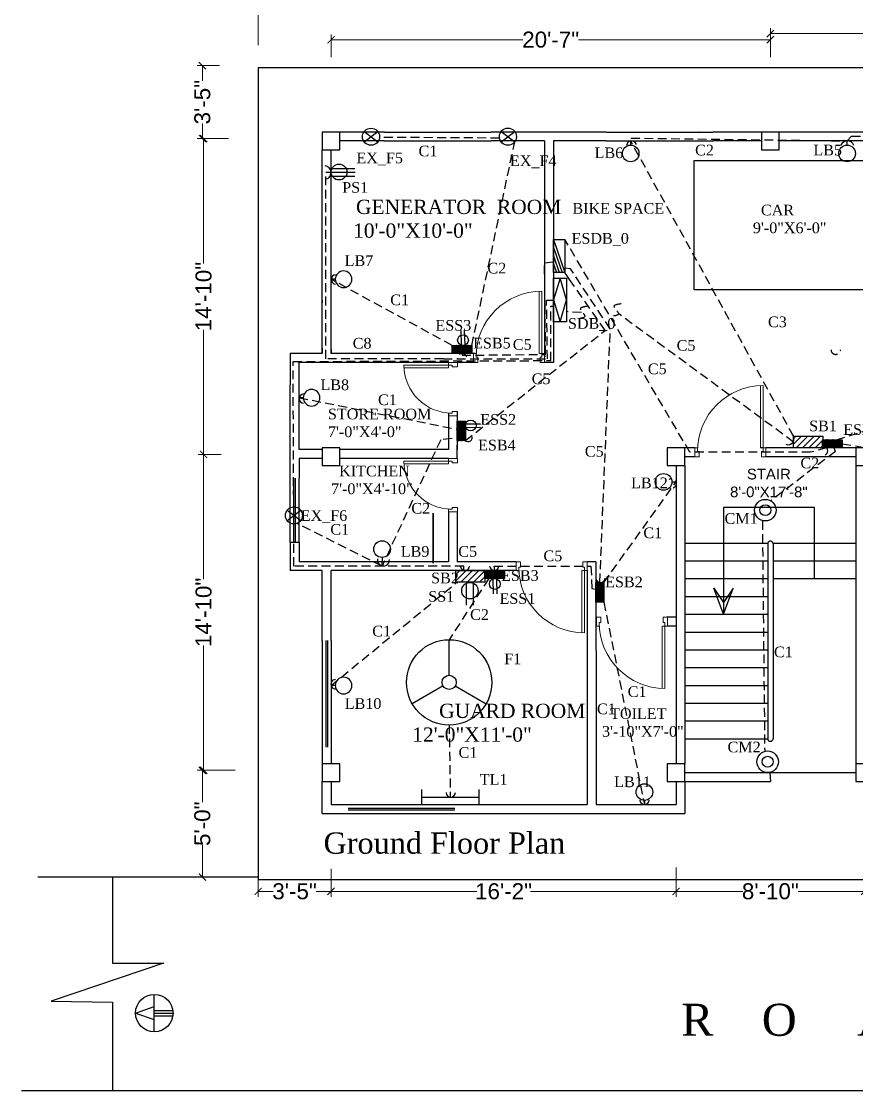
# Model space of a CAD drawing. Header units: inches. Extents: x -19236 to 2549, y 984 to 4513.
# Drawn here: x -1746 to -1276, y 3282 to 3883 of the extents above; entities that cross this region are included whole.
import ezdxf

# ---------------------------------------------------------------- set-up
doc = ezdxf.new("R2010")
doc.units = ezdxf.units.IN
doc.header["$LTSCALE"] = 20
doc.header["$MEASUREMENT"] = 0
doc.linetypes.add('HIDDEN', pattern=[0.375, 0.25, -0.125])
doc.layers.add('CONDUITT', color=7, linetype='HIDDEN', lineweight=9, true_color=0x17f90b)
doc.layers.add('wall', color=7, linetype='Continuous', lineweight=9, true_color=0x2618ec)
for name, color, linetype, lineweight in [('DOOR', 252, 'Continuous', 15), ('grill', 253, 'Continuous', 35), ('Window', 204, 'Continuous', 9)]:
    doc.layers.add(name, color=color, linetype=linetype, lineweight=lineweight)
doc.layers.add('Fitting_fixture', color=50, linetype='Continuous')
doc.layers.add('Text_Main', color=7, linetype='Continuous')
doc.styles.add('h6', font='arial.ttf', dxfattribs={"height": 6})
doc.styles.add('h7', font='arial.ttf', dxfattribs={"height": 9})
doc.styles.add('RS4', font='sylfaen.ttf', dxfattribs={"height": 12})
doc.dimstyles.new('SAJIB 2', dxfattribs={"dimtxt": 9, "dimasz": 4, "dimexe": 3, "dimexo": 3.0625, "dimgap": 0.09, "dimtad": 0, "dimdec": 0, "dimzin": 3, "dimdsep": 46, "dimlunit": 4, "dimtxsty": 'h7', "dimblk": 'ARCHTICK', "dimcen": 2, "dimclrd": 6, "dimclre": 7, "dimclrt": 7, "dimadec": 0, "dimazin": 0, "dimtfac": 1, "dimtdec": 0, "dimtofl": 0, "dimtmove": 0, "dimatfit": 3, "dimldrblk": 'OPEN30', "dimfxl": 1, "dimtolj": 1, "dimtzin": 0, "dimlwd": 20, "dimlwe": 20, "dimarcsym": 0})

# ---------------------------------------------------------------- blocks, each defined once
blk = doc.blocks.new('GDFGD')
at = {"layer": 'DOOR'}
for p, q in [((-3036.95, 2150.78), (-3036.95, 2185.78)), ((-3035.45, 2150.78), (-3035.45, 2185.75)), ((-3036.95, 2150.78), (-3035.45, 2150.78))]:
    blk.add_line(p, q, dxfattribs=at)
for points in [[(-3038.45, 2150.78), (-3036.95, 2150.78), (-3036.95, 2148.78), (-3035.95, 2148.78), (-3035.95, 2145.78), (-3038.45, 2145.78)], [(-2998.45, 2150.78), (-2999.95, 2150.78), (-2999.95, 2148.78), (-3000.95, 2148.78), (-3000.95, 2145.78), (-2998.45, 2145.78)]]:
    blk.add_lwpolyline(points, close=True, dxfattribs=at)
blk.add_arc((-3036.95, 2148.78), 37, 0, 90, dxfattribs=at)
blk = doc.blocks.new('RTRTR')
at = {"layer": 'DOOR'}
for p, q in [((-723.21, 2222.65), (-723.21, 2247.61)), ((-721.71, 2222.65), (-721.71, 2247.65)), ((-721.71, 2222.65), (-723.21, 2222.65))]:
    blk.add_line(p, q, dxfattribs=at)
for points in [[(-750.21, 2222.65), (-748.71, 2222.65), (-748.71, 2220.65), (-747.71, 2220.65), (-747.71, 2217.65), (-750.21, 2217.65)], [(-720.21, 2222.65), (-721.71, 2222.65), (-721.71, 2220.65), (-722.71, 2220.65), (-722.71, 2217.65), (-720.21, 2217.65)]]:
    blk.add_lwpolyline(points, close=True, dxfattribs=at)
blk.add_arc((-721.71, 2220.65), 27, 90, 180, dxfattribs=at)
blk = doc.blocks.new('_ArchTick')
at = {"layer": 'grill', "color": 0, "const_width": 0.15}
blk.add_lwpolyline([(-0.5, -0.5), (0.5, 0.5)], dxfattribs=at)
blk = doc.blocks.new('*D151')
at = {"layer": 'wall', "color": 7, "lineweight": 20, "ltscale": 25}
for p, q in [((-1612.66, 3869.5), (-1612.66, 3899)), ((-1036.66, 3876.21), (-1036.66, 3899))]:
    blk.add_line(p, q, dxfattribs=at)
at = {"layer": 'wall', "color": 6, "lineweight": 20, "ltscale": 25}
for p, q in [((-1612.66, 3896), (-1340.39, 3896)), ((-1036.66, 3896), (-1308.93, 3896))]:
    blk.add_line(p, q, dxfattribs=at)
at = {"layer": 'wall', "color": 6, "lineweight": 20, "ltscale": 25, "xscale": 4, "yscale": 4, "zscale": 4, "rotation": 180}
blk.add_blockref('_ArchTick', (-1612.66, 3896), dxfattribs=at)
at = {"layer": 'wall', "color": 6, "lineweight": 20, "ltscale": 25, "xscale": 4, "yscale": 4, "zscale": 4}
blk.add_blockref('_ArchTick', (-1036.66, 3896), dxfattribs=at)
at = {"layer": 'wall', "color": 7, "lineweight": -3, "ltscale": 25, "insert": (-1324.66, 3896), "char_height": 9, "attachment_point": 5, "style": 'h7'}
blk.add_mtext('\\A1;48\'-0"', dxfattribs=at)
blk = doc.blocks.new('_Open30')
at = {"color": 0, "linetype": 'ByBlock', "lineweight": -2}
for p, q in [((-1, 0.27), (0, 0)), ((0, 0), (-1, -0.27)), ((0, 0), (-1, 0))]:
    blk.add_line(p, q, dxfattribs=at)
blk = doc.blocks.new('*D152')
at = {"layer": 'wall', "color": 7, "lineweight": 20, "ltscale": 25}
for p, q in [((-1324.66, 3862.75), (-1324.66, 3879.03)), ((-1077.66, 3862.75), (-1077.66, 3879.03))]:
    blk.add_line(p, q, dxfattribs=at)
at = {"layer": 'wall', "color": 6, "lineweight": 20, "ltscale": 25}
for p, q in [((-1324.66, 3876.03), (-1216.78, 3876.03)), ((-1077.66, 3876.03), (-1185.53, 3876.03))]:
    blk.add_line(p, q, dxfattribs=at)
at = {"layer": 'wall', "color": 6, "lineweight": 20, "ltscale": 25, "xscale": 4, "yscale": 4, "zscale": 4, "rotation": 180}
blk.add_blockref('_ArchTick', (-1324.66, 3876.03), dxfattribs=at)
at = {"layer": 'wall', "color": 6, "lineweight": 20, "ltscale": 25, "xscale": 4, "yscale": 4, "zscale": 4}
blk.add_blockref('_ArchTick', (-1077.66, 3876.03), dxfattribs=at)
at = {"layer": 'wall', "color": 7, "lineweight": -3, "ltscale": 25, "insert": (-1201.16, 3876.03), "char_height": 9, "attachment_point": 5, "style": 'h7'}
blk.add_mtext('\\A1;20\'-7"', dxfattribs=at)
blk = doc.blocks.new('*D153')
at = {"layer": 'wall', "color": 7, "lineweight": 20, "ltscale": 25}
for p, q in [((-1571.66, 3862.75), (-1571.66, 3875.59)), ((-1324.66, 3862.75), (-1324.66, 3875.59))]:
    blk.add_line(p, q, dxfattribs=at)
at = {"layer": 'wall', "color": 6, "lineweight": 20, "ltscale": 25}
for p, q in [((-1571.66, 3872.59), (-1463.78, 3872.59)), ((-1324.66, 3872.59), (-1432.53, 3872.59))]:
    blk.add_line(p, q, dxfattribs=at)
at = {"layer": 'wall', "color": 6, "lineweight": 20, "ltscale": 25, "xscale": 4, "yscale": 4, "zscale": 4, "rotation": 180}
blk.add_blockref('_ArchTick', (-1571.66, 3872.59), dxfattribs=at)
at = {"layer": 'wall', "color": 6, "lineweight": 20, "ltscale": 25, "xscale": 4, "yscale": 4, "zscale": 4}
blk.add_blockref('_ArchTick', (-1324.66, 3872.59), dxfattribs=at)
at = {"layer": 'wall', "color": 7, "lineweight": -3, "ltscale": 25, "insert": (-1448.16, 3872.59), "char_height": 9, "attachment_point": 5, "style": 'h7'}
blk.add_mtext('\\A1;20\'-7"', dxfattribs=at)
blk = doc.blocks.new('*D154')
at = {"layer": 'wall', "color": 7, "lineweight": 20, "ltscale": 25}
for p, q in [((-1634.42, 3858), (-1647, 3858)), ((-1629.37, 3817), (-1647, 3817))]:
    blk.add_line(p, q, dxfattribs=at)
at = {"layer": 'wall', "color": 6, "lineweight": 20, "ltscale": 25}
for p, q in [((-1644, 3858), (-1644, 3849.55)), ((-1644, 3817), (-1644, 3825.45))]:
    blk.add_line(p, q, dxfattribs=at)
at = {"layer": 'wall', "color": 6, "lineweight": 20, "ltscale": 25, "xscale": 4, "yscale": 4, "zscale": 4}
for p, rotation in [((-1644, 3858), 90), ((-1644, 3817), 270)]:
    blk.add_blockref('_ArchTick', p, dxfattribs=dict(at, rotation=rotation))
at = {"layer": 'wall', "color": 7, "lineweight": -3, "ltscale": 25, "insert": (-1644, 3837.5), "char_height": 9, "attachment_point": 5, "rotation": 90, "style": 'h7'}
blk.add_mtext('\\A1;3\'-5"', dxfattribs=at)
blk = doc.blocks.new('*D155')
at = {"layer": 'wall', "color": 7, "lineweight": 20, "ltscale": 25}
for p, q in [((-1625.55, 3462), (-1647, 3462)), ((-1627.22, 3402), (-1647, 3402))]:
    blk.add_line(p, q, dxfattribs=at)
at = {"layer": 'wall', "color": 6, "lineweight": 20, "ltscale": 25}
for p, q in [((-1644, 3462), (-1644, 3444.05)), ((-1644, 3402), (-1644, 3419.95))]:
    blk.add_line(p, q, dxfattribs=at)
at = {"layer": 'wall', "color": 6, "lineweight": 20, "ltscale": 25, "xscale": 4, "yscale": 4, "zscale": 4}
for p, rotation in [((-1644, 3462), 90), ((-1644, 3402), 270)]:
    blk.add_blockref('_ArchTick', p, dxfattribs=dict(at, rotation=rotation))
at = {"layer": 'wall', "color": 7, "lineweight": -3, "ltscale": 25, "insert": (-1644, 3432), "char_height": 9, "attachment_point": 5, "rotation": 90, "style": 'h7'}
blk.add_mtext('\\A1;5\'-0"', dxfattribs=at)
blk = doc.blocks.new('*D156')
at = {"layer": 'wall', "color": 7, "lineweight": 20, "ltscale": 25}
for p, q in [((-1612.66, 3406.73), (-1612.66, 3390.98)), ((-1571.66, 3406.73), (-1571.66, 3390.98))]:
    blk.add_line(p, q, dxfattribs=at)
at = {"layer": 'wall', "color": 6, "lineweight": 20, "ltscale": 25}
for p, q in [((-1612.66, 3393.98), (-1604.21, 3393.98)), ((-1571.66, 3393.98), (-1580.11, 3393.98))]:
    blk.add_line(p, q, dxfattribs=at)
at = {"layer": 'wall', "color": 6, "lineweight": 20, "ltscale": 25, "xscale": 4, "yscale": 4, "zscale": 4, "rotation": 180}
blk.add_blockref('_ArchTick', (-1612.66, 3393.98), dxfattribs=at)
at = {"layer": 'wall', "color": 6, "lineweight": 20, "ltscale": 25, "xscale": 4, "yscale": 4, "zscale": 4}
blk.add_blockref('_ArchTick', (-1571.66, 3393.98), dxfattribs=at)
at = {"layer": 'wall', "color": 7, "lineweight": -3, "ltscale": 25, "insert": (-1592.16, 3393.98), "char_height": 9, "attachment_point": 5, "style": 'h7'}
blk.add_mtext('\\A1;3\'-5"', dxfattribs=at)
blk = doc.blocks.new('*D157')
at = {"layer": 'wall', "color": 7, "lineweight": 20, "ltscale": 25}
for p, q in [((-1377.66, 3407.37), (-1377.66, 3390.98)), ((-1571.66, 3406.73), (-1571.66, 3390.98))]:
    blk.add_line(p, q, dxfattribs=at)
at = {"layer": 'wall', "color": 6, "lineweight": 20, "ltscale": 25}
for p, q in [((-1571.66, 3393.98), (-1489.78, 3393.98)), ((-1377.66, 3393.98), (-1459.53, 3393.98))]:
    blk.add_line(p, q, dxfattribs=at)
at = {"layer": 'wall', "color": 6, "lineweight": 20, "ltscale": 25, "xscale": 4, "yscale": 4, "zscale": 4, "rotation": 180}
blk.add_blockref('_ArchTick', (-1571.66, 3393.98), dxfattribs=at)
at = {"layer": 'wall', "color": 6, "lineweight": 20, "ltscale": 25, "xscale": 4, "yscale": 4, "zscale": 4}
blk.add_blockref('_ArchTick', (-1377.66, 3393.98), dxfattribs=at)
at = {"layer": 'wall', "color": 7, "lineweight": -3, "ltscale": 25, "insert": (-1474.66, 3393.98), "char_height": 9, "attachment_point": 5, "style": 'h7'}
blk.add_mtext('\\A1;16\'-2"', dxfattribs=at)
blk = doc.blocks.new('*D158')
at = {"layer": 'wall', "color": 7, "lineweight": 20, "ltscale": 25}
for p, q in [((-1377.66, 3407.37), (-1377.66, 3390.98)), ((-1271.66, 3407.37), (-1271.66, 3390.98))]:
    blk.add_line(p, q, dxfattribs=at)
at = {"layer": 'wall', "color": 6, "lineweight": 20, "ltscale": 25}
for p, q in [((-1377.66, 3393.98), (-1340.21, 3393.98)), ((-1271.66, 3393.98), (-1309.1, 3393.98))]:
    blk.add_line(p, q, dxfattribs=at)
at = {"layer": 'wall', "color": 6, "lineweight": 20, "ltscale": 25, "xscale": 4, "yscale": 4, "zscale": 4, "rotation": 180}
blk.add_blockref('_ArchTick', (-1377.66, 3393.98), dxfattribs=at)
at = {"layer": 'wall', "color": 6, "lineweight": 20, "ltscale": 25, "xscale": 4, "yscale": 4, "zscale": 4}
blk.add_blockref('_ArchTick', (-1271.66, 3393.98), dxfattribs=at)
at = {"layer": 'wall', "color": 7, "lineweight": -3, "ltscale": 25, "insert": (-1324.66, 3393.98), "char_height": 9, "attachment_point": 5, "style": 'h7'}
blk.add_mtext('\\A1;8\'-10"', dxfattribs=at)
blk = doc.blocks.new('*D161')
at = {"layer": 'wall', "color": 7, "lineweight": 20, "ltscale": 25}
for p, q in [((-1633.39, 3639.5), (-1646.32, 3639.5)), ((-1633.39, 3462), (-1646.32, 3462))]:
    blk.add_line(p, q, dxfattribs=at)
at = {"layer": 'wall', "color": 6, "lineweight": 20, "ltscale": 25}
for p, q in [((-1643.32, 3639.5), (-1643.32, 3569.37)), ((-1643.32, 3462), (-1643.32, 3532.13))]:
    blk.add_line(p, q, dxfattribs=at)
at = {"layer": 'wall', "color": 6, "lineweight": 20, "ltscale": 25, "xscale": 4, "yscale": 4, "zscale": 4}
for p, rotation in [((-1643.32, 3639.5), 90), ((-1643.32, 3462), 270)]:
    blk.add_blockref('_ArchTick', p, dxfattribs=dict(at, rotation=rotation))
at = {"layer": 'wall', "color": 7, "lineweight": -3, "ltscale": 25, "insert": (-1643.32, 3550.75), "char_height": 9, "attachment_point": 5, "rotation": 90, "style": 'h7'}
blk.add_mtext('\\A1;14\'-10"', dxfattribs=at)
blk = doc.blocks.new('*D162')
at = {"layer": 'wall', "color": 7, "lineweight": 20, "ltscale": 25}
for p, q in [((-1633.39, 3817), (-1646.32, 3817)), ((-1633.39, 3639.5), (-1646.32, 3639.5))]:
    blk.add_line(p, q, dxfattribs=at)
at = {"layer": 'wall', "color": 6, "lineweight": 20, "ltscale": 25}
for p, q in [((-1643.32, 3817), (-1643.32, 3746.87)), ((-1643.32, 3639.5), (-1643.32, 3709.63))]:
    blk.add_line(p, q, dxfattribs=at)
at = {"layer": 'wall', "color": 6, "lineweight": 20, "ltscale": 25, "xscale": 4, "yscale": 4, "zscale": 4}
for p, rotation in [((-1643.32, 3817), 90), ((-1643.32, 3639.5), 270)]:
    blk.add_blockref('_ArchTick', p, dxfattribs=dict(at, rotation=rotation))
at = {"layer": 'wall', "color": 7, "lineweight": -3, "ltscale": 25, "insert": (-1643.32, 3728.25), "char_height": 9, "attachment_point": 5, "rotation": 90, "style": 'h7'}
blk.add_mtext('\\A1;14\'-10"', dxfattribs=at)
blk = doc.blocks.new('fan')
at = {"layer": 'Fitting_fixture'}
for p, q in [((-2.69, 1.04), (-2.69, 21.04)), ((-6.15, -4.96), (-23.48, -14.96)), ((0.77, -4.96), (18.09, -14.96))]:
    blk.add_line(p, q, dxfattribs=at)
for radius in [24, 4]:
    blk.add_circle((-2.69, -2.96), radius, dxfattribs=at)
blk = doc.blocks.new('exhaust fan')
at = {"layer": 'Fitting_fixture'}
for p, q in [((0.99, -2.93), (8.63, 2.93)), ((0.99, 2.92), (8.63, -2.92))]:
    blk.add_line(p, q, dxfattribs=at)
blk.add_circle((4.81, 0), 4.81, dxfattribs=at)
blk = doc.blocks.new('ceilling mount')
at = {"layer": 'Fitting_fixture', "linetype": 'Continuous'}
for radius in [6.07, 3.07]:
    blk.add_circle((0, 0), radius, dxfattribs=at)
blk = doc.blocks.new('LED_SMAll')
at = {"layer": 'Fitting_fixture', "linetype": 'Continuous'}
blk.add_line((0, -4.68), (0, -7.07), dxfattribs=at)
blk.add_circle((0, 0), 4.68, dxfattribs=at)
blk = doc.blocks.new('tubelight')
blk.add_line((0, -4.19), (32.04, -4.19))
at = {"layer": 'Fitting_fixture'}
for p, q in [((0, -8.4), (0, 0.02)), ((32.04, 0), (32.04, -8.42))]:
    blk.add_line(p, q, dxfattribs=at)
blk = doc.blocks.new('3pinS')
at = {"layer": 'Fitting_fixture'}
for p, q in [((6.75, 0), (-6.75, 0)), ((6.09, 2.35), (-6.62, 2.35)), ((6.27, -2.03), (-6.67, -2.03))]:
    blk.add_line(p, q, dxfattribs=at)
blk.add_circle((2.28, 0), 4.47, dxfattribs=at)
blk = doc.blocks.new('SDB')
at = {"layer": 'Fitting_fixture', "linetype": 'Continuous'}
for p, q in [((-3.69, 0.56), (-7.37, -11.64)), ((0, -11.64), (-3.69, 0.56)), ((-7.37, -11.64), (-3.69, -23.84)), ((-3.69, -23.84), (0, -11.64))]:
    blk.add_line(p, q, dxfattribs=at)
blk.add_lwpolyline([(-7.37, 0.56), (0, 0.56), (0, -23.84), (-7.37, -23.84)], close=True, dxfattribs=at)
blk = doc.blocks.new('sb')
at = {"layer": 'Fitting_fixture', "linetype": 'Continuous'}
h = blk.add_hatch(dxfattribs=at)
h.set_pattern_fill('ANSI31', color=256, scale=20, style=0)
h.paths.add_polyline_path([(1406.74, 1105.9), (1423.09, 1105.9), (1423.09, 1099.37), (1406.74, 1099.37)])
blk.add_lwpolyline([(1406.74, 1105.9), (1423.09, 1105.9), (1423.09, 1099.37), (1406.74, 1099.37)], close=True, dxfattribs=at)
blk = doc.blocks.new('Emer_SB')
at = {"layer": 'Fitting_fixture'}
h = blk.add_hatch(dxfattribs=at)
h.set_pattern_fill('ANSI38', color=256, style=0)
h.set_pattern_definition([(45, (-2395.5, -1026.5), (-0.0883883476, 0.0883883476), []), (135, (-2395.5, -1026.5), (-0.265165043, 0.0883883476), [0.3125, -0.1875])])
h.paths.add_polyline_path([(0, 4.5), (11, 4.5), (11, 0), (0, 0)])
blk.add_lwpolyline([(0, 4.5), (11, 4.5), (11, 0), (0, 0)], close=True, dxfattribs=at)
blk = doc.blocks.new('2PIN_S')
at = {"layer": 'Fitting_fixture'}
for p, q in [((-1.92, -0.4), (-1.94, -12.74)), ((1.96, -0.33), (1.96, -12.65))]:
    blk.add_line(p, q, dxfattribs=at)
blk.add_circle((0.09, -4.56), 4.62, dxfattribs=at)
blk = doc.blocks.new('ES')
at = {"layer": 'Fitting_fixture'}
for p, q in [((0.16, 0.96), (8.54, 1)), ((0.22, -1.13), (8.54, -1))]:
    blk.add_line(p, q, dxfattribs=at)
blk.add_circle((3.04, 0), 3.04, dxfattribs=at)
blk = doc.blocks.new('ESDB')
at = {"layer": 'Fitting_fixture'}
for p, q in [((0, 0), (6.5, -18.5)), ((0, -4.53), (4.91, -18.5)), ((0, -9.05), (3.32, -18.5)), ((0, -13.58), (1.73, -18.5))]:
    blk.add_line(p, q, dxfattribs=at)
blk.add_lwpolyline([(0, 0), (6.5, 0), (6.5, -18.5), (0, -18.5)], close=True, dxfattribs=at)

msp = doc.modelspace()

# ---------------------------------------------------------------- linework, layer by layer
at = {"lineweight": -3}
for p, q in [((-1514.15936, 3606.48871), (-1514.15936, 3578.48871)), ((-1514.15936, 3578.48871), (-1514.15936, 3606.48871)), ((-1514.15936, 3606.48871), (-1514.15936, 3578.48871)), ((-1514.15936, 3578.48871), (-1514.15936, 3606.48871)), ((-1514.15936, 3606.48871), (-1514.15936, 3578.48871))]:
    msp.add_line(p, q, dxfattribs=at)
at = {"color": 7, "lineweight": -3}
for points in [[(-1671.03937, 3315.0374), (-1671.03937, 3336.08107)], [(-1681.56121, 3325.55924), (-1671.03937, 3329.2551)], [(-1681.56121, 3325.55924), (-1671.03937, 3321.90323)], [(-1671.03937, 3327.04186), (-1660.62252, 3327.04186)], [(-1671.03937, 3325.55924), (-1660.51754, 3325.55924)], [(-1671.03937, 3324.01796), (-1660.63104, 3324.01796)]]:
    msp.add_lwpolyline(points, dxfattribs=at)
msp.add_circle((-1671.03937, 3325.55924), 10.52184, dxfattribs=at)
at = {"layer": 'CONDUITT', "color": 1, "lineweight": -3}
for p, q in [((-1476.94856, 3817.26916), (-1544.40559, 3817.71403)), ((-1492.50991, 3700.72093), (-1468.39118, 3815.16765)), ((-1369.90823, 3640.75854), (-1440.15824, 3760.25854)), ((-1451.65823, 3747.25854), (-1446.65824, 3747.75854)), ((-1451.00991, 3695.75854), (-1451.65823, 3747.25854)), ((-1437.00991, 3743.75854), (-1440.15824, 3744.25854)), ((-1414.67179, 3710.10151), (-1437.00991, 3743.75854)), ((-1503.50991, 3700.72093), (-1571.65823, 3737.96778)), ((-1437.50991, 3737.75854), (-1440.15824, 3741.75854)), ((-1417.50991, 3709.25854), (-1437.50991, 3737.75854)), ((-1287.50991, 3647.70258), (-1077.59673, 3715.32651)), ((-1496.15823, 3647.25853), (-1417.50991, 3709.25854)), ((-1420.50476, 3567.52645), (-1414.67179, 3710.10151)), ((-1498.00991, 3696.22093), (-1498.00991, 3695.25854)), ((-1498.00991, 3695.25854), (-1451.00991, 3695.75854)), ((-1451.65823, 3694.75854), (-1451.00991, 3694.75854)), ((-1589.65823, 3671.39919), (-1496.15823, 3652.75853)), ((-1510.00991, 3647.75854), (-1543.00991, 3576.75854)), ((-1496.15823, 3649.25854), (-1510.00991, 3647.75854)), ((-1288.00991, 3641.25854), (-1290.50991, 3647.70258)), ((-1293.00991, 3643.20258), (-1302.00991, 3640.75854)), ((-1284.27188, 3645.45258), (-1077.55936, 3612.40438)), ((-1302.00991, 3640.75854), (-1369.90823, 3640.75854)), ((-1288.00991, 3641.25854), (-1324.40156, 3613.44402)), ((-1418.25476, 3567.52645), (-1377.63192, 3624.11313)), ((-1543.00991, 3576.75854), (-1590.82109, 3600.76914)), ((-1329.1473, 3602.12691), (-1327.84069, 3472.86721)), ((-1543.00991, 3576.75854), (-1542.97998, 3579.22094)), ((-1479.65319, 3574.25854), (-1480.00991, 3576.75854)), ((-1480.00991, 3576.75854), (-1425.50991, 3576.75854)), ((-1425.50991, 3576.75854), (-1425.00991, 3564.25854)), ((-1483.00991, 3569.75854), (-1505.24555, 3535.41782)), ((-1425.00991, 3564.25854), (-1422.76822, 3563.75854)), ((-1418.25476, 3556.52645), (-1395.47998, 3442.72094)), ((-1505.24555, 3487.41782), (-1504.61103, 3446.95163))]:
    msp.add_line(p, q, dxfattribs=at)
at = {"layer": 'CONDUITT', "lineweight": -3}
for p, q in [((-1311.56953, 3649.75744), (-1403.19173, 3815.71567)), ((-1403.00991, 3817.25854), (-1281.51785, 3815.7372)), ((-1281.51785, 3815.7372), (-1279.02433, 3818.29328)), ((-1279.02433, 3818.29328), (-1247.69582, 3818.72977)), ((-1574.50991, 3693.25854), (-1574.50991, 3798.22363)), ((-1574.50991, 3798.22363), (-1571.65823, 3798.22363)), ((-1450.00991, 3693.25854), (-1450.50991, 3726.25854)), ((-1450.50991, 3726.25854), (-1446.55209, 3726.25854)), ((-1448.00991, 3722.75854), (-1446.55209, 3722.75854)), ((-1448.00991, 3692.25854), (-1448.00991, 3722.75854)), ((-1430.89305, 3719.26253), (-1439.21084, 3719.75854)), ((-1311.56953, 3646.48919), (-1410.08747, 3718.63234)), ((-1593.00991, 3691.75854), (-1448.00991, 3692.25854)), ((-1592.50991, 3576.75854), (-1593.00991, 3691.75854)), ((-1508.50991, 3693.25854), (-1574.50991, 3693.25854)), ((-1508.50991, 3693.25854), (-1450.00991, 3693.25854)), ((-1497.00991, 3576.75854), (-1592.50991, 3576.75854)), ((-1497.00991, 3574.23801), (-1497.00991, 3576.75854)), ((-1571.65823, 3509.64919), (-1501.50991, 3567.10588))]:
    msp.add_line(p, q, dxfattribs=at)
at = {"layer": 'CONDUITT', "linetype": 'Continuous', "lineweight": -3}
for centre, radius, start, end in [((-1402.68466, 3812.93056), 2.79997, 17.2001117, 176.76422571), ((-1281.39706, 3811.86781), 3.87128, 18.79106607, 158.94630851), ((-1575.48003, 3797.90787), 3.83482, 291.9417699, 83.03939518), ((-1314.68572, 3648.44531), 3.45094, 247.43588152, 41.92159304), ((-1496.38786, 3576.86172), 2.62372, 182.04035865, 357.98539018), ((-1569.14019, 3510.38056), 2.62211, 89.89153959, 270.45280717)]:
    msp.add_arc(centre, radius, start, end, dxfattribs=at)
at = {"layer": 'CONDUITT', "color": 1, "linetype": 'Continuous', "lineweight": -3}
for centre, radius, start, end in [((-1569.03452, 3737.88088), 2.62372, 92.19965762, 268.14468914), ((-1587.03453, 3670.88088), 2.62372, 92.19965762, 268.14468914), ((-1494.65068, 3649.12927), 2.40257, 128.86403571, 4.60525788), ((-1294.76874, 3641.5218), 2.43285, 291.5192741, 135.69989901), ((-1542.19535, 3580.15921), 3.36831, 169.75069603, 4.89906569), ((-1479.88786, 3576.84465), 2.62372, 182.04035865, 357.98539018), ((-1420.13272, 3570.15016), 2.62372, 182.04035865, 357.98539018), ((-1504.38785, 3449.57535), 2.62372, 182.04035865, 357.98539018), ((-1395.38785, 3445.34465), 2.62372, 182.04035865, 357.98539018)]:
    msp.add_arc(centre, radius, start, end, dxfattribs=at)
at = {"layer": 'CONDUITT', "color": 1, "lineweight": -3}
for centre, radius, start, end in [((-1497.89798, 3693.5904), 2.63292, 17.64474568, 187.24101405), ((-1287.88785, 3698.34912), 2.62372, 182.04035865, 357.98539018), ((-1380.12635, 3623.24696), 2.64054, 287.22754471, 120.78639903)]:
    msp.add_arc(centre, radius, start, end, dxfattribs=at)
at = {"layer": 'CONDUITT', "lineweight": -3, "start_tangent": (0.645942241, 0.763386285)}
for points in [[(-1427.50991, 3722.75854), (-1431.50991, 3721.25854), (-1429.00991, 3717.25854), (-1433.00991, 3715.75854)], [(-1408.58747, 3724.13234), (-1412.58747, 3722.63234), (-1410.08747, 3718.63234), (-1414.08747, 3717.13234)]]:
    msp.add_spline(points, degree=3, dxfattribs=at)
at = {"layer": 'DOOR', "lineweight": -3}
msp.add_lwpolyline([(-1367.49345, 3804.79549), (-1255.9351, 3804.79549), (-1255.9351, 3732.10104), (-1367.49345, 3732.10104)], close=True, dxfattribs=at)
at = {"layer": 'wall', "color": 1, "lineweight": -3, "ltscale": 25}
for p, q in [((-1036.65823, 3856.72094), (-1612.65823, 3856.72094)), ((-1612.65823, 3856.72094), (-1612.65823, 3400.72094)), ((-1299.90823, 3609.63156), (-1350.94141, 3609.63156)), ((-1350.94141, 3609.63156), (-1350.94141, 3549.72094)), ((-1299.90823, 3569.72094), (-1299.90823, 3609.63156)), ((-1326.15823, 3589.72094), (-1326.15823, 3479.72094)), ((-1323.15823, 3589.72094), (-1323.15823, 3479.72094)), ((-1350.94141, 3549.72094), (-1356.34672, 3564.3053)), ((-1356.34672, 3564.3053), (-1350.94141, 3556.31992)), ((-1350.94141, 3549.72094), (-1345.5361, 3564.3053)), ((-1345.5361, 3564.3053), (-1350.94141, 3556.31992)), ((-1612.65823, 3402), (-1736.59329, 3402)), ((-1694.52193, 3402), (-1694.52193, 3353.57802)), ((-1612.65823, 3400.72094), (-1036.65823, 3400.72094)), ((-1665.91079, 3353.57802), (-1729.11346, 3332.30714)), ((-1694.52193, 3353.57802), (-1665.91079, 3353.57802)), ((-1729.11346, 3332.30714), (-1694.52193, 3331.64243)), ((-1694.52193, 3331.64243), (-1694.52193, 3282)), ((-1745.78685, 3282), (-882.15131, 3282))]:
    msp.add_line(p, q, dxfattribs=at)
at = {"layer": 'wall', "lineweight": -3, "ltscale": 25}
for p, q in [((-1576.65823, 3820.72094), (-1576.65823, 3820.72094)), ((-1541.65823, 3820.72094), (-1566.65823, 3820.72094)), ((-1541.65823, 3815.72094), (-1566.65823, 3815.72094)), ((-1500.15823, 3820.72094), (-1500.15823, 3820.72094)), ((-1489.45396, 3820.72094), (-1489.52813, 3820.72094)), ((-1416.90823, 3820.72094), (-1481.65823, 3820.72094)), ((-1451.65823, 3815.72094), (-1481.65823, 3815.72094)), ((-1451.65823, 3815.72094), (-1451.65823, 3696.22094)), ((-1416.90823, 3815.72094), (-1446.65823, 3815.72094)), ((-1446.65823, 3815.72094), (-1446.65823, 3691.22094)), ((-1364.70396, 3820.72094), (-1364.77813, 3820.72094)), ((-1329.65823, 3820.72094), (-1356.90823, 3820.72094)), ((-1329.65823, 3815.72094), (-1356.90823, 3815.72094)), ((-1082.65823, 3820.72094), (-1319.65823, 3820.72094)), ((-1082.65823, 3815.72094), (-1319.65823, 3815.72094)), ((-1576.65823, 3798.53386), (-1576.65823, 3810.72094)), ((-1571.65823, 3798.53386), (-1571.65823, 3810.72094)), ((-1576.65823, 3696.22094), (-1576.65823, 3798.53386)), ((-1571.65823, 3696.22094), (-1571.65823, 3798.53386)), ((-1576.65823, 3726.22094), (-1576.65823, 3724.64676)), ((-1594.65823, 3696.22094), (-1594.65823, 3678.72094)), ((-1576.65823, 3696.22094), (-1594.65823, 3696.22094)), ((-1576.65823, 3699.22094), (-1576.65823, 3696.22094)), ((-1571.65823, 3698.72094), (-1571.65823, 3696.22094)), ((-1490.65823, 3696.22094), (-1571.65823, 3696.22094)), ((-1505.65823, 3691.22094), (-1589.65823, 3691.22094)), ((-1589.65823, 3678.72094), (-1589.65823, 3691.22094)), ((-1491.65823, 3691.22094), (-1500.65823, 3691.22094)), ((-1446.65823, 3691.22094), (-1451.65823, 3691.22094)), ((-1589.65823, 3660.22094), (-1589.65823, 3660.22094)), ((-1505.65823, 3662.79511), (-1505.65823, 3642.22094)), ((-1505.65823, 3662.79511), (-1505.65823, 3642.22094)), ((-1500.65823, 3663.72094), (-1500.65823, 3642.22094)), ((-1500.65823, 3663.72094), (-1500.65823, 3642.22094)), ((-1594.65823, 3626.22094), (-1594.65823, 3654.65801)), ((-1589.65823, 3642.22094), (-1589.65823, 3654.65801)), ((-1576.65823, 3642.22094), (-1589.65823, 3642.22094)), ((-1505.65823, 3642.22094), (-1566.65823, 3642.22094)), ((-1500.65823, 3637.22094), (-1500.65823, 3644.72094)), ((-1367.15823, 3643.22094), (-1372.65823, 3643.22094)), ((-1365.60414, 3643.22094), (-1365.65823, 3643.22094)), ((-1328.65823, 3643.22094), (-1330.15823, 3643.22094)), ((-1276.65823, 3643.22094), (-1322.15823, 3643.22094)), ((-1576.65823, 3637.22094), (-1589.65823, 3637.22094)), ((-1589.65823, 3637.22094), (-1589.65823, 3626.22094)), ((-1505.65823, 3637.22094), (-1566.65823, 3637.22094)), ((-1367.15823, 3638.22094), (-1372.65823, 3638.22094)), ((-1276.65823, 3638.22094), (-1327.15823, 3638.22094)), ((-1322.15823, 3638.22094), (-1327.15823, 3638.22094)), ((-1377.65823, 3633.22094), (-1377.65823, 3531.72094)), ((-1372.65823, 3633.22094), (-1372.65823, 3465.72094)), ((-1589.65823, 3595.72094), (-1589.65823, 3595.72094)), ((-1594.65823, 3590.22094), (-1594.65823, 3574.22094)), ((-1594.65823, 3590.22094), (-1589.65823, 3590.22094)), ((-1589.65823, 3590.22094), (-1589.65823, 3579.22094)), ((-1276.65823, 3589.72094), (-1276.65823, 3465.72094)), ((-1594.65823, 3585.72094), (-1594.65823, 3574.22094)), ((-1505.65823, 3579.22094), (-1589.65823, 3579.22094)), ((-1467.65823, 3579.22094), (-1500.65823, 3579.22094)), ((-1422.76822, 3579.22094), (-1427.65823, 3579.22094)), ((-1422.76822, 3579.22094), (-1422.76822, 3531.72094)), ((-1576.65823, 3574.22094), (-1594.65823, 3574.22094)), ((-1576.65823, 3535.03386), (-1576.65823, 3574.22094)), ((-1467.65823, 3574.22094), (-1571.65823, 3574.22094)), ((-1571.65823, 3534.97094), (-1571.65823, 3574.22094)), ((-1427.65823, 3574.22094), (-1427.65823, 3526.72094)), ((-1377.78049, 3548.06955), (-1382.85833, 3548.05557)), ((-1377.60589, 3543.09126), (-1382.68374, 3543.07728)), ((-1377.65823, 3531.72094), (-1377.65823, 3465.72094)), ((-1427.65823, 3526.72094), (-1427.65823, 3442.72094)), ((-1422.65823, 3526.70285), (-1422.65823, 3523.72094)), ((-1422.65823, 3523.72094), (-1422.65823, 3442.72094)), ((-1571.65823, 3493.47094), (-1571.65823, 3493.47094)), ((-1576.65823, 3474.97094), (-1576.65823, 3465.72094)), ((-1571.65823, 3474.97094), (-1571.65823, 3465.72094)), ((-1576.65823, 3437.72094), (-1576.65823, 3455.72094)), ((-1571.65823, 3455.72094), (-1571.65823, 3447.72094)), ((-1571.65823, 3455.72094), (-1571.65823, 3442.72094)), ((-1377.65823, 3455.72094), (-1377.65823, 3442.72094)), ((-1372.65823, 3455.72094), (-1372.65823, 3437.72094)), ((-1576.65823, 3437.72094), (-1562.1937, 3437.72094)), ((-1571.65823, 3442.72094), (-1562.1937, 3442.72094)), ((-1520.63078, 3442.72094), (-1520.63078, 3442.72094)), ((-1502.13078, 3442.72094), (-1427.65823, 3442.72094)), ((-1502.13078, 3437.72094), (-1412.22116, 3437.72094)), ((-1422.65823, 3442.72094), (-1412.22116, 3442.72094)), ((-1388.15823, 3442.72094), (-1377.65823, 3442.72094)), ((-1388.15823, 3437.72094), (-1372.65823, 3437.72094))]:
    msp.add_line(p, q, dxfattribs=at)
at = {"layer": 'wall', "lineweight": -3}
for p, q in [((-1322.15823, 3643.22094), (-1327.15823, 3643.22094)), ((-1276.65823, 3633.22094), (-1276.65823, 3589.72094)), ((-1505.65823, 3607.22094), (-1505.65823, 3579.22094)), ((-1500.65823, 3607.22094), (-1500.65823, 3579.22094)), ((-1422.76822, 3531.72094), (-1422.65823, 3526.70285))]:
    msp.add_line(p, q, dxfattribs=at)
at = {"layer": 'wall', "color": 143, "lineweight": -3, "ltscale": 25, "true_color": 0x7aafdf}
for p, q in [((-1372.65823, 3589.72094), (-1326.15823, 3589.72094)), ((-1323.15823, 3589.72094), (-1276.65823, 3589.72094)), ((-1372.65823, 3579.72094), (-1326.15823, 3579.72094)), ((-1323.15823, 3579.72094), (-1276.65823, 3579.72094)), ((-1372.65823, 3569.72094), (-1326.15823, 3569.72094)), ((-1323.15823, 3569.72094), (-1276.65823, 3569.72094)), ((-1372.65823, 3559.72094), (-1326.15823, 3559.72094)), ((-1372.65823, 3549.72094), (-1326.15823, 3549.72094)), ((-1372.65823, 3539.72094), (-1326.15823, 3539.72094)), ((-1372.65823, 3529.72094), (-1326.15823, 3529.72094)), ((-1372.65823, 3519.72094), (-1326.15823, 3519.72094)), ((-1372.65823, 3509.72094), (-1326.15823, 3509.72094)), ((-1372.65823, 3499.72094), (-1326.15823, 3499.72094)), ((-1372.65823, 3489.72094), (-1326.15823, 3489.72094)), ((-1372.65823, 3479.72094), (-1326.15823, 3479.72094))]:
    msp.add_line(p, q, dxfattribs=at)
at = {"layer": 'wall', "color": 9, "lineweight": -3, "ltscale": 25, "true_color": 0xc7c8ca}
for p, q in [((-1372.65823, 3460.72094), (-1324.87579, 3460.72094)), ((-1372.65823, 3455.72094), (-1324.65823, 3455.72094)), ((-1324.87579, 3460.72094), (-1324.65823, 3455.72094)), ((-1324.87579, 3460.72094), (-1276.65823, 3460.72094))]:
    msp.add_line(p, q, dxfattribs=at)
at = {"layer": 'wall', "color": 1, "lineweight": -3, "ltscale": 25}
for points in [[(-1576.65823, 3810.72094), (-1566.65823, 3810.72094), (-1566.65823, 3820.72094), (-1576.65823, 3820.72094)], [(-1329.65823, 3810.72094), (-1319.65823, 3810.72094), (-1319.65823, 3820.72094), (-1329.65823, 3820.72094)], [(-1576.65823, 3633.22094), (-1566.65823, 3633.22094), (-1566.65823, 3643.22094), (-1576.65823, 3643.22094)], [(-1382.65823, 3633.22094), (-1372.65823, 3633.22094), (-1372.65823, 3643.22094), (-1382.65823, 3643.22094)], [(-1276.65823, 3633.22094), (-1266.65823, 3633.22094), (-1266.65823, 3643.22094), (-1276.65823, 3643.22094)], [(-1576.65823, 3455.72094), (-1566.65823, 3455.72094), (-1566.65823, 3465.72094), (-1576.65823, 3465.72094)], [(-1382.65823, 3455.72094), (-1372.65823, 3455.72094), (-1372.65823, 3465.72094), (-1382.65823, 3465.72094)], [(-1276.65823, 3455.72094), (-1266.65823, 3455.72094), (-1266.65823, 3465.72094), (-1276.65823, 3465.72094)]]:
    msp.add_lwpolyline(points, close=True, dxfattribs=at)
for centre, radius, start, end in [((-1324.65823, 3589.18276), 1.59362, 19.73729086, 160.26270914), ((-1324.65823, 3479.88135), 1.50855, 186.10406752, 353.89593248)]:
    msp.add_arc(centre, radius, start, end, dxfattribs=at)
at = {"layer": 'Window', "lineweight": -3}
for p, q in [((-1541.65823, 3820.72094), (-1481.65823, 3820.72094)), ((-1541.65823, 3820.72094), (-1481.65823, 3820.72094)), ((-1541.65823, 3815.72094), (-1481.65823, 3815.72094)), ((-1416.90823, 3820.72094), (-1356.90823, 3820.72094)), ((-1416.90823, 3820.72094), (-1356.90823, 3820.72094)), ((-1416.90823, 3815.72094), (-1356.90823, 3815.72094)), ((-1594.65823, 3654.72094), (-1594.65823, 3678.72094)), ((-1594.65823, 3654.72094), (-1594.65823, 3678.72094)), ((-1589.65823, 3654.72094), (-1589.65823, 3678.72094)), ((-1589.65823, 3654.72094), (-1589.65823, 3678.72094)), ((-1594.65823, 3590.22094), (-1594.65823, 3626.22094)), ((-1594.65823, 3590.22094), (-1594.65823, 3626.22094)), ((-1592.65823, 3590.22094), (-1592.65823, 3626.22094)), ((-1592.65823, 3590.22094), (-1592.65823, 3626.22094)), ((-1591.65823, 3590.22094), (-1591.65823, 3626.22094)), ((-1591.65823, 3590.22094), (-1591.65823, 3626.22094)), ((-1589.65823, 3590.22094), (-1589.65823, 3626.22094)), ((-1589.65823, 3590.22094), (-1589.65823, 3626.22094)), ((-1576.65823, 3534.97094), (-1576.65823, 3474.97094)), ((-1576.65823, 3534.97094), (-1576.65823, 3474.97094)), ((-1574.65823, 3534.97094), (-1574.65823, 3474.97094)), ((-1574.65823, 3534.97094), (-1574.65823, 3474.97094)), ((-1573.65823, 3534.97094), (-1573.65823, 3474.97094)), ((-1573.65823, 3534.97094), (-1573.65823, 3474.97094)), ((-1571.65823, 3534.97094), (-1571.65823, 3474.97094)), ((-1571.65823, 3534.97094), (-1571.65823, 3474.97094)), ((-1562.13078, 3442.72094), (-1502.13078, 3442.72094)), ((-1562.13078, 3442.72094), (-1502.13078, 3442.72094)), ((-1562.13078, 3440.72094), (-1502.13078, 3440.72094)), ((-1562.13078, 3440.72094), (-1502.13078, 3440.72094)), ((-1562.13078, 3439.72094), (-1502.13078, 3439.72094)), ((-1562.13078, 3439.72094), (-1502.13078, 3439.72094)), ((-1562.13078, 3437.72094), (-1502.13078, 3437.72094)), ((-1562.13078, 3437.72094), (-1502.13078, 3437.72094)), ((-1412.15823, 3442.72094), (-1388.15823, 3442.72094)), ((-1412.15823, 3442.72094), (-1388.15823, 3442.72094)), ((-1412.15823, 3437.72094), (-1388.15823, 3437.72094))]:
    msp.add_line(p, q, dxfattribs=at)

# ---------------------------------------------------------------- block references
at = {"layer": 'Fitting_fixture', "linetype": 'Continuous', "lineweight": -3}
for name, p in [('exhaust fan', (-1554.00991, 3818.0672)), ('exhaust fan', (-1477.01904, 3818.08944)), ('ceilling mount', (-1327.46484, 3608.20005)), ('exhaust fan', (-1597.36071, 3605.25545)), ('LED_SMAll', (-1542.97998, 3586.29271)), ('2PIN_S', (-1493.68794, 3567.5022)), ('fan', (-1502.55478, 3514.3775)), ('ceilling mount', (-1326.15823, 3466.79407)), ('LED_SMAll', (-1395.47998, 3449.79271))]:
    msp.add_blockref(name, p, dxfattribs=at)
for name, p, rotation in [('LED_SMAll', (-1403.19173, 3808.64389), 180), ('LED_SMAll', (-1281.51785, 3808.66543), 180), ('3pinS', (-1564.90402, 3798.22363), 180), ('ES', (-1497.42158, 3700.72094), 90.89159844191614), ('ES', (-1479.65319, 3569.75854), 270.8915984419161)]:
    msp.add_blockref(name, p, dxfattribs=dict(at, rotation=rotation))
at = {"layer": 'Fitting_fixture', "lineweight": -3}
for name, p in [('ESDB', (-1446.65824, 3760.25854)), ('SDB', (-1439.21084, 3737.95972)), ('Emer_SB', (-1503.50991, 3696.22093)), ('ES', (-1496.15824, 3655.79991)), ('sb', (-2718.30523, 2543.85257)), ('Emer_SB', (-1295.27188, 3643.20258)), ('sb', (-2908.24561, 2468.33314)), ('Emer_SB', (-1485.15319, 3569.75854)), ('tubelight', (-1520.63077, 3451.14439))]:
    msp.add_blockref(name, p, dxfattribs=at)
at = {"layer": 'Fitting_fixture', "linetype": 'Continuous', "lineweight": -3, "xscale": -1, "rotation": 270}
for p in [(-1564.58646, 3737.96778), (-1582.58646, 3671.39919), (-1564.58646, 3509.64919)]:
    msp.add_blockref('LED_SMAll', p, dxfattribs=at)
at = {"layer": 'Fitting_fixture', "lineweight": -3}
for name, p, rotation in [('Emer_SB', (-1500.65823, 3658.25853), 270), ('LED_SMAll', (-1384.70369, 3624.11313), 90), ('Emer_SB', (-1422.75476, 3567.52645), 270)]:
    msp.add_blockref(name, p, dxfattribs=dict(at, rotation=rotation))
at = {"layer": 'grill', "color": 0, "lineweight": -3, "xscale": -1}
for p in [(-4490.1111, 1545.43607), (-4365.6111, 1492.43607)]:
    msp.add_blockref('GDFGD', p, dxfattribs=at)
at = {"layer": 'grill', "color": 0, "lineweight": -3}
for name, p, rotation in [('RTRTR', (716.99598, 4411.42868), 90), ('RTRTR', (716.99598, 4357.42868), 90), ('GDFGD', (-4466.1111, 5725.0058), 180), ('GDFGD', (-4420.88601, 5693.83575), 180)]:
    msp.add_blockref(name, p, dxfattribs=dict(at, rotation=rotation))

# ---------------------------------------------------------------- texts
at = {"layer": 'CONDUITT', "color": 1, "lineweight": -3, "char_height": 6, "width": 66.2243647, "attachment_point": 1, "style": 'RS4'}
for s, insert in [('C1', (-1522.47921, 3813.0408)), ('C2', (-1483.72035, 3747.20896)), ('C1', (-1538.39887, 3729.37386)), ('C5', (-1469.46995, 3704.32721)), ('C5', (-1393.54444, 3690.63869)), ('C5', (-1458.83181, 3685.03605)), ('C1', (-1545.26236, 3673.24073)), ('C5', (-1428.96932, 3644.27072)), ('C2', (-1307.72427, 3637.7194)), ('C1', (-1572.05699, 3600.39134)), ('C5', (-1452.22926, 3585.52924)), ('C2', (-1493.47921, 3552.53239)), ('C1', (-1548.50991, 3543.25854)), ('C1', (-1322.62753, 3531.53748)), ('C1', (-1404.85354, 3509.21075)), ('C1', (-1499.97921, 3475.03239))]:
    msp.add_mtext(s, dxfattribs=dict(at, insert=insert))
at = {"layer": 'CONDUITT', "color": 4, "lineweight": -3, "char_height": 6, "width": 66.2243647, "attachment_point": 1, "style": 'RS4'}
for s, insert in [('LB6', (-1423.47802, 3812.03797)), ('LB5', (-1300.47802, 3813.57492)), ('EX_F5', (-1557.42727, 3809.15337)), ('EX_F4', (-1471.06226, 3807.57052)), ('ESDB_0', (-1436.42722, 3763.95428)), ('ESS3', (-1512.96455, 3715.08825)), ('SDB_0', (-1438.47224, 3716.12701)), ('ESB5', (-1491.81029, 3705.07329)), ('LB8', (-1577.6165, 3681.65838)), ('ESS2', (-1487.74432, 3662.18543)), ('ESB4', (-1489.00991, 3647.75854)), ('EX_F6', (-1588.7354, 3608.18057)), ('CM1', (-1350.40951, 3606.53797)), ('LB9', (-1532.47802, 3588.00037)), ('SB2', (-1515.42036, 3573.06886)), ('ESB3', (-1476.06741, 3574.47857)), ('SS1', (-1516.98786, 3562.74436)), ('ESS1', (-1476.94142, 3561.54965)), ('F1', (-1474.32218, 3527.60245)), ('LB10', (-1563.97802, 3502.53797)), ('CM2', (-1348.7205, 3478.10245)), ('TL1', (-1488.05939, 3459.92382))]:
    msp.add_mtext(s, dxfattribs=dict(at, insert=insert))
at = {"layer": 'CONDUITT', "lineweight": -3, "char_height": 6, "width": 66.2243647, "attachment_point": 1, "style": 'RS4'}
for s, insert in [('C2', (-1366.96274, 3813.56934)), ('C3', (-1325.97921, 3717.03239)), ('C8', (-1559.4792, 3705.00319)), ('C5', (-1377.31775, 3703.79491)), ('{\\C1;C2}', (-1526.50991, 3612.25854)), ('{\\C1;C1}', (-1396.05767, 3598.44648)), ('C5', (-1500.12755, 3587.99166)), ('{\\C1;C1}', (-1422.12754, 3499.5337))]:
    msp.add_mtext(s, dxfattribs=dict(at, insert=insert))
at = {"layer": 'CONDUITT', "color": 0, "lineweight": -3, "insert": (-1564.00303, 3751.42469), "char_height": 6, "width": 66.2243647, "attachment_point": 1, "style": 'RS4'}
msp.add_mtext('LB7', dxfattribs=at)
at = {"layer": 'Text_Main', "color": 4, "lineweight": -3, "char_height": 6, "width": 66.2243647, "attachment_point": 1, "style": 'RS4'}
for s, insert in [('PS1', (-1565.39106, 3792.57395)), ('LB12', (-1402.97802, 3626.53797)), ('LB11', (-1412.47802, 3458.53797))]:
    msp.add_mtext(s, dxfattribs=dict(at, insert=insert))
at = {"layer": 'Text_Main', "lineweight": -3, "ltscale": 25, "attachment_point": 1, "style": 'RS4'}
for s, insert, char_height, width in [('GENERATOR  ROOM\\P\\pi-1.638;10\'-0"X10\'-0"', (-1557.64035, 3782.64277), 8, 123.4131147), ('  BIKE SPACE', (-1440.48678, 3780.83222), 6, 139.4242969), ('  CAR\\P9\'-0"X6\'-0"', (-1334.47699, 3779.86711), 6, 139.4242969), ('  KITCHEN\\P7\'-0"X4\'-10"', (-1571.65823, 3633.22094), 6, 139.4242969), ('     GUARD ROOM\\P12\'-0"X11\'-0"', (-1526.03016, 3499.41782), 8, 139.4242969), ('{\\fTimes New Roman|b0|i0|c0|p18;  TOILET\\P3\'-10"X7\'-0}"', (-1419.30336, 3496.87275), 6, 139.4242969)]:
    msp.add_mtext(s, dxfattribs=dict(at, insert=insert, char_height=char_height, width=width))
at = {"layer": 'Text_Main', "lineweight": -3, "char_height": 6}
for s, insert, width, attachment_point, style in [('STORE ROOM\\P7\'-0"X4\'-0"', (-1573.42051, 3665.23314), 65.5682391, 1, 'RS4'), ('SB1', (-1302.86047, 3658.53638), 66.2243647, 1, 'RS4'), ('ESB1', (-1283.68232, 3656.51289), 66.2243647, 1, 'RS4'), ('STAIR\\P8\'-0"X17\'-8"', (-1325.49407, 3615.37943), 42.0680016, 8, 'h6'), ('ESB2', (-1417.55515, 3570.8788), 66.2243647, 1, 'RS4')]:
    msp.add_mtext(s, dxfattribs=dict(at, insert=insert, width=width, attachment_point=attachment_point, style=style))
at = {"layer": 'wall', "lineweight": -3, "ltscale": 25, "insert": (-1575.90858, 3427.10373), "char_height": 12, "attachment_point": 1, "style": 'RS4'}
msp.add_mtext_dynamic_manual_height_columns('{\\C0;Ground Floor Plan}', width=148.4362048, gutter_width=60, heights=[0], dxfattribs=at)
at = {"layer": 'wall', "lineweight": -3, "ltscale": 25, "insert": (-1374.78383, 3330.81888), "char_height": 18, "width": 398.3003601, "attachment_point": 1, "style": 'RS4'}
msp.add_mtext('R    O     A     D', dxfattribs=at)

# ---------------------------------------------------------------- dimensions: what is measured, and where the dimension line sits
at = {"layer": 'wall', "lineweight": -3, "ltscale": 25}
for base, p1, p2, picture, middle in [((-1036.65823, 3895.99696), (-1612.65823, 3866.43335), (-1036.65823, 3873.14672), '*D151', (-1324.65823, 3895.99696)), ((-1077.65823, 3876.03076), (-1324.65823, 3859.6846), (-1077.65823, 3859.6846), '*D152', (-1201.15823, 3876.03076)), ((-1571.65823, 3872.58557), (-1324.65823, 3859.6846), (-1571.65823, 3859.6846), '*D153', (-1448.15823, 3872.58557)), ((-1571.65823, 3393.97689), (-1612.65823, 3409.793), (-1571.65823, 3409.793), '*D156', (-1592.15823, 3393.97689))]:
    dim = msp.add_linear_dim(base=base, p1=p1, p2=p2, dimstyle='SAJIB 2', dxfattribs=at)
    dim.commit()
    dim.dimension.update_dxf_attribs({"geometry": picture, "text_midpoint": middle})
for base, p1, p2, picture, middle in [((-1643.99753, 3817), (-1631.35913, 3858), (-1626.30611, 3817), '*D154', (-1643.99753, 3837.5)), ((-1643.3234333438, 3639.4999984665), (-1630.3234333438, 3461.9999984665), (-1630.3234333438, 3639.4999984665), '*D161', (-1643.3234333438, 3550.7499984665))]:
    dim = msp.add_linear_dim(base=base, p1=p1, p2=p2, angle=90, dimstyle='SAJIB 2', dxfattribs=at)
    dim.commit()
    dim.dimension.update_dxf_attribs({"geometry": picture, "text_midpoint": middle})
for base, p1, p2, picture, middle in [((-1643.3234333438, 3816.9999984665), (-1630.3234333438, 3639.4999984665), (-1630.3234333438, 3816.9999984665), '*D162', (-1643.3234333438, 3728.2499984665)), ((-1643.99753, 3402), (-1622.48796, 3462), (-1624.15444, 3402), '*D155', (-1643.99753, 3432))]:
    dim = msp.add_linear_dim(base=base, p1=p1, p2=p2, angle=90, dimstyle='SAJIB 2', override={"dimtmove": 1}, dxfattribs=at)
    dim.commit()
    dim.dimension.update_dxf_attribs({"geometry": picture, "text_midpoint": middle})
for base, p1, p2, picture, middle in [((-1377.65823, 3393.97689), (-1571.65823, 3409.793), (-1377.65823, 3410.43065), '*D157', (-1474.65823, 3393.97689)), ((-1271.65823, 3393.97689), (-1377.65823, 3410.43065), (-1271.65823, 3410.43065), '*D158', (-1324.65823, 3393.97689))]:
    dim = msp.add_linear_dim(base=base, p1=p1, p2=p2, dimstyle='SAJIB 2', override={"dimtmove": 1}, dxfattribs=at)
    dim.commit()
    dim.dimension.update_dxf_attribs({"geometry": picture, "text_midpoint": middle})

doc.saveas('drawing.dxf')
